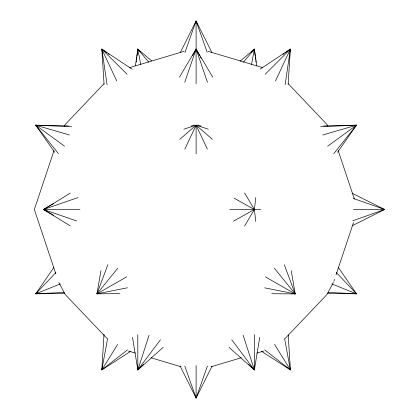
<?xml version="1.0" encoding="UTF-8"?>
<svg xmlns="http://www.w3.org/2000/svg" width="419" height="419" viewBox="0 0 419 419"><rect width="100%" height="100%" fill="white"/><g stroke="black" fill="none" stroke-linecap="round" stroke-linejoin="round"><path stroke-width="0.63" d="M196.102 153.878L196.102 125.171L208.322 129.183M196.102 83.763L196.102 20.95L211.82 52.38M229.062 347.398L254.364 369.893L254.406 334.624M130.901 351.164L101.827 369.893L104.012 334.278M248.739 364.52L254.364 369.893L254.448 368.594M254.532 367.295L254.616 365.997M288.125 84.319L290.377 49.107L260.042 69.203M254.218 50.4L254.364 49.107L240.066 61.289M255.8 197.517L254.37 209.5L255.8 221.483M136.248 62.033L136.405 60.739M136.563 59.446L136.804 57.508M136.961 56.214L137.841 49.107L151.647 60.87M135.416 65.762L137.841 49.107L140.475 51.966M285.103 84.722L290.377 49.107L285.119 52.883M231.765 339.783L254.364 369.893L259.722 337.311M100.932 270.648L96.978 293.824L119.782 293.646M127.533 349.839L101.827 369.893L107.594 338.604M251.52 64.505L254.364 49.107L251.725 51.966M102.807 369.024L101.827 369.893L102.074 368.615M163.143 347.398L137.841 369.893L149.07 335.231M53.962 150.761L34.348 209.5L55.821 273.801M333.906 281.222L334.524 279.368M335.97 275.037L353.521 222.484M184.753 82.271L196.102 49.091L212.758 77.18M185.025 52.286L196.102 20.95L207.18 52.286M180.097 366.038L196.102 398.05L207.4 366.101M132.483 337.311L137.841 369.893L138.28 368.668M253.924 50.332L254.364 49.107L256.784 65.762M107.877 264.693L96.978 293.824L127.46 287.78M97.438 292.63L96.978 293.824L98.224 293.551M137.757 368.594L137.841 369.893L138.349 368.694M275.477 80.935L290.377 49.107L265.133 74.273M184.81 149.216L196.102 125.171L212.396 139.333M253.799 50.28L254.364 49.107L255.244 56.214M180.385 52.38L196.102 20.95M184.805 366.101L196.102 398.05L212.108 366.038M64.322 126.192L65.238 124.459L103.97 83.737M333.393 282.416L326.961 294.541L285.082 338.573M192.688 55.397L196.102 49.091L199.826 55.973M244.565 226.087L254.37 209.5L244.565 192.913M179.447 77.18L196.102 49.091L207.452 82.271M101.827 369.893L117.619 344.476M64.505 293.248L35.715 293.824L53.794 267.552M337.552 152.28L356.49 125.176L323.798 125.889M137.799 334.624L137.841 369.893L160.44 339.783M333.802 153.616L356.49 125.176L320.572 126.753M117.802 268.186L96.978 293.824L126.768 276.791M243.47 62.18L254.364 49.107M64.144 292.394L35.715 293.824L37.417 291.854M36.987 293.536L35.715 293.824L55.895 272.533M137.841 369.893L143.466 364.52M179.809 139.333L196.102 125.171L207.389 149.216M327.642 146.215L356.49 125.176L322.714 134.991M283.014 54.391L284.066 53.637M70.324 225.883L43.545 209.5L70.324 193.117M53.721 215.366L43.545 209.5L53.721 203.634M233.472 221.169L254.37 209.5L234.038 198.15M355.343 125.779L356.49 125.176L355.249 125.553M352.054 225.799L384.652 209.5L352.054 193.201M35.715 293.824L60.284 283.956M191.216 126.124L194.269 124.982M352.704 220.797L384.652 209.5L353.317 198.423M76.682 220.975L43.545 209.5L77.913 197.6M183.883 129.183L196.102 125.171M129.644 67.595L184.192 51.301M211.15 366.761L241.244 357.774M256.915 353.091L263.813 351.028M43.545 209.5L79.961 209.5M229.753 209.5L260.665 209.5M353.427 209.5L384.652 209.5M271.742 293.724L295.196 293.923L291.252 270.737M327.7 293.248L356.49 293.824L338.411 267.552M68.407 125.889L35.715 125.176L54.653 152.28M71.633 126.753L35.715 125.176L58.403 153.616M328.056 292.394L356.49 293.824L355.218 292.347M264.719 287.863L295.196 293.923L284.307 264.782M293.331 293.515L295.196 293.923L294.735 292.729M355.218 293.536L356.49 293.824L336.31 272.533M69.491 134.991L35.715 125.176L64.563 146.215M208.013 51.301L262.561 67.595M128.392 351.028L135.29 353.091M150.96 357.774L181.055 366.761M36.956 125.553L35.715 125.176L36.862 125.779M197.936 124.982L200.989 126.124M331.921 283.956L356.49 293.824M265.416 276.875L295.196 293.923L274.382 268.275M261.304 351.164L290.377 369.893L288.23 334.928M132.158 69.203L101.827 49.107L104.08 84.319M106.562 52.506L101.827 49.107L107.102 84.722M108.139 53.637L109.191 54.391M264.672 349.839L290.377 369.893L284.611 338.604M289.398 369.024L290.377 369.893L290.131 368.615M127.072 74.273L101.827 49.107L116.728 80.935M288.235 83.737L326.961 124.459L327.883 126.192M107.123 338.573L65.238 294.541L58.812 282.416M137.982 50.4L137.841 49.107L148.735 62.18M274.586 344.476L290.377 369.893M200.444 57.12L201.068 58.267M140.684 64.505L137.841 49.107L138.406 50.28M253.851 368.694L254.364 369.893L243.135 335.231M137.841 49.107L138.28 50.332M253.924 368.668L254.364 369.893M338.238 150.761L354.348 198.988M255.401 57.508L255.642 59.446M255.8 60.739L255.957 62.033M196.102 365.525L196.102 398.05"/></g></svg>
